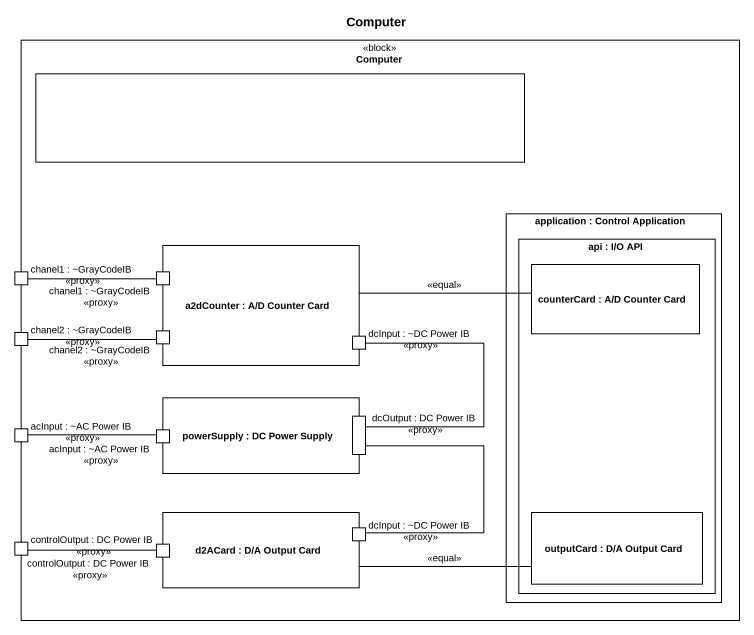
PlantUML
@startuml
title Computer
rectangle Computer <<block>> {
  rectangle " " as rectangle1
  rectangle "application : Control Application" as application {
    rectangle "api : I/O API" as api {
      rectangle "counterCard : A/D Counter Card" as counterCard
      rectangle "outputCard : D/A Output Card" as outputCard
    }
  }
  rectangle "a2dCounter : A/D Counter Card" as a2dCounter {
    port "chanel1 : ~GrayCodeIB <<proxy>>" as chanel1_GrayCodeIB_proxy_2
    port "chanel2 : ~GrayCodeIB <<proxy>>" as chanel2_GrayCodeIB_proxy_2
    port "dcInput : ~DC Power IB <<proxy>>" as dcInput_DC_Power_IB_proxy
  }
  port "chanel1 : ~GrayCodeIB <<proxy>>" as chanel1_GrayCodeIB_proxy
  port "chanel2 : ~GrayCodeIB <<proxy>>" as chanel2_GrayCodeIB_proxy
  rectangle "powerSupply : DC Power Supply" as powerSupply {
    port "dcOutput : DC Power IB <<proxy>>" as dcOutput_DC_Power_IB_proxy
    port "acInput : ~AC Power IB <<proxy>>" as acInput_AC_Power_IB_proxy_2
  }
  port "acInput : ~AC Power IB <<proxy>>" as acInput_AC_Power_IB_proxy
  port "controlOutput : DC Power IB <<proxy>>" as controlOutput_DC_Power_IB
  rectangle "d2ACard : D/A Output Card" as d2ACard {
    port "controlOutput : DC Power IB <<proxy>>" as controlOutput_DC_Power_IB_2
    port "dcInput : ~DC Power IB <<proxy>>" as dcInput_DC_Power_IB_proxy_2
  }
}
a2dCounter -right- counterCard : <<equal>>
chanel1_GrayCodeIB_proxy -right- chanel1_GrayCodeIB_proxy_2
chanel2_GrayCodeIB_proxy -right- chanel2_GrayCodeIB_proxy_2
dcOutput_DC_Power_IB_proxy -up- dcInput_DC_Power_IB_proxy
dcOutput_DC_Power_IB_proxy -- dcInput_DC_Power_IB_proxy_2
acInput_AC_Power_IB_proxy -right- acInput_AC_Power_IB_proxy_2
controlOutput_DC_Power_IB_2 -left- controlOutput_DC_Power_IB
d2ACard -right- outputCard : <<equal>>
@enduml
